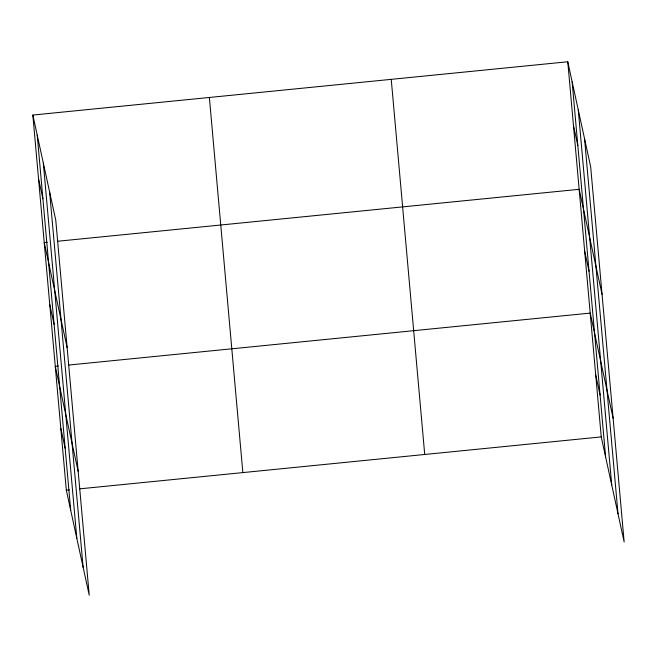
<?xml version="1.0" encoding="UTF-8"?>
<svg xmlns="http://www.w3.org/2000/svg" width="657" height="657" viewBox="0 0 657 657"><rect width="100%" height="100%" fill="white"/><g stroke="black" fill="none" stroke-linecap="round" stroke-linejoin="round"><path stroke-width="0.99" d="M32.85 115.049L55.755 220.103L89.229 595.234L66.324 490.179L32.85 115.049L567.771 61.766L590.676 166.821L624.15 541.951L601.245 436.897L567.771 61.766M47.271 242.293L44.233 242.589L67.137 347.652M57.422 241.275L579.154 189.306L602.058 294.369M58.325 366.08L55.278 366.384L78.183 471.439M68.468 365.07L590.2 313.102L613.104 418.156M66.324 490.179L69.371 489.876M79.513 488.865L601.245 436.897M573.462 125.536L577.832 145.575M584.673 251.204L589.042 271.242M595.718 374.999L600.087 395.038M38.541 178.819L42.91 198.857M49.751 304.487L54.12 324.525M60.805 428.282L65.166 448.32M584.558 138.767L618.032 513.897M578.259 109.859L611.733 484.989M572.14 81.805L605.614 456.935M391.243 79.349L424.718 454.48M209.369 97.466L242.852 472.597M49.636 192.049L83.111 567.18M43.337 163.141L76.812 538.272M37.219 135.087L70.693 510.218"/></g></svg>
